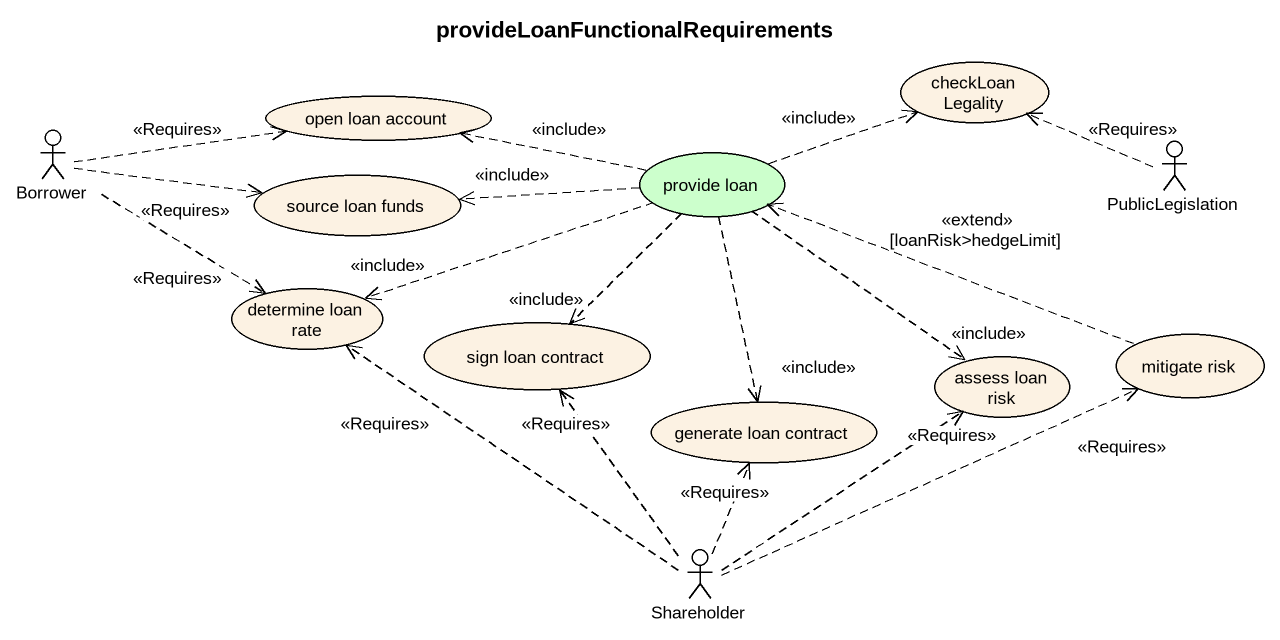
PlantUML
@startuml
title provideLoanFunctionalRequirements
usecase "open loan account" as open_loan_account
usecase "checkLoan Legality" as checkLoan_Legality
actor Borrower
usecase "source loan funds" as source_loan_funds
usecase "provide loan" as provide_loan #CCFFCC
actor PublicLegislation
usecase "determine loan rate" as determine_loan_rate
usecase "sign loan contract" as sign_loan_contract
usecase "mitigate risk" as mitigate_risk
usecase "generate loan contract" as generate_loan_contract
usecase "assess loan risk" as assess_loan_risk
actor Shareholder
Borrower .right.> open_loan_account : <<Requires>>
Borrower .right.> source_loan_funds : <<Requires>>
Borrower ..> determine_loan_rate : <<Requires>>
provide_loan .left.> open_loan_account : <<include>>
provide_loan .right.> checkLoan_Legality : <<include>>
provide_loan .left.> source_loan_funds : <<include>>
provide_loan .left.> determine_loan_rate : <<include>>
provide_loan ..> sign_loan_contract : <<include>>
provide_loan ..> generate_loan_contract : <<include>>
provide_loan ..> assess_loan_risk : <<include>>
PublicLegislation .left.> checkLoan_Legality : <<Requires>>
mitigate_risk .left.> provide_loan : <<extend>> [loanRisk>hedgeLimit]
Shareholder .up.> determine_loan_rate : <<Requires>>
Shareholder .up.> sign_loan_contract : <<Requires>>
Shareholder .right.> mitigate_risk : <<Requires>>
Shareholder .up.> generate_loan_contract : <<Requires>>
Shareholder .up.> assess_loan_risk : <<Requires>>
@enduml
